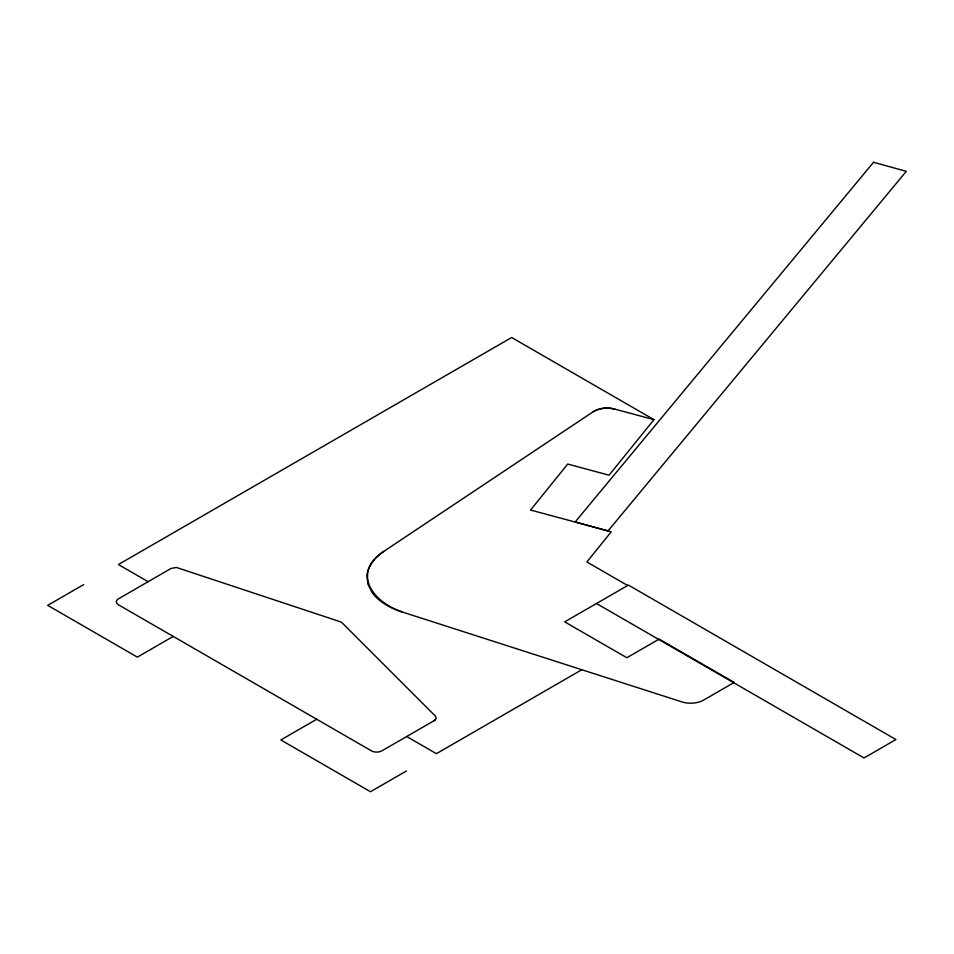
<?xml version="1.0" encoding="UTF-8"?>
<svg xmlns="http://www.w3.org/2000/svg" width="954" height="954" viewBox="0 0 954 954"><rect width="100%" height="100%" fill="white"/><g stroke="black" fill="none" stroke-linecap="round" stroke-linejoin="round"><path stroke-width="1.43" d="M148.108 581.69L118.403 564.541L511.654 337.501L653.943 419.653L609.081 475.199L567.702 464.061L530.567 510.044L611.252 531.772L586.865 561.966L627.672 585.517M653.943 419.653L614.722 409.087C607.591 407.31 599.541 407.799 593.197 411.746L383.615 551.495C350.678 574.248 373.992 602.463 402.063 611.931L681.8 701.87A18.257 10.542 0 0 0 703.599 700.105L734.21 682.444L659.142 639.108L626.861 657.747L564.708 621.865L628.4 585.088L895.913 739.541L864.014 757.953L596.5 603.512M433.82 720.866L436.276 718.422L435.358 716.084L342.426 623.129A7.37 4.257 0 0 0 339.719 621.555L176.311 567.415L170.969 568.501L118.523 598.778A7.405 4.281 0 0 0 118.284 604.693L371.655 750.977A7.405 4.281 0 0 0 381.91 750.834L435.489 719.9M83.57 584.647L47.7 605.361L137.364 657.127L173.234 636.413M316.704 719.244L280.834 739.958L370.498 791.725L406.368 771.023M581.821 669.72L436.407 753.672L406.702 736.524M593.197 411.746C599.553 407.811 607.579 407.322 614.722 409.087M383.615 551.507A68.008 39.269 0 0 0 366.944 575.739L367.946 584.253L372.048 592.446A68.008 39.269 0 0 0 402.075 611.919M873.53 162.275L575.214 521.91L607.984 530.973L906.3 171.338L873.53 162.275"/></g></svg>
